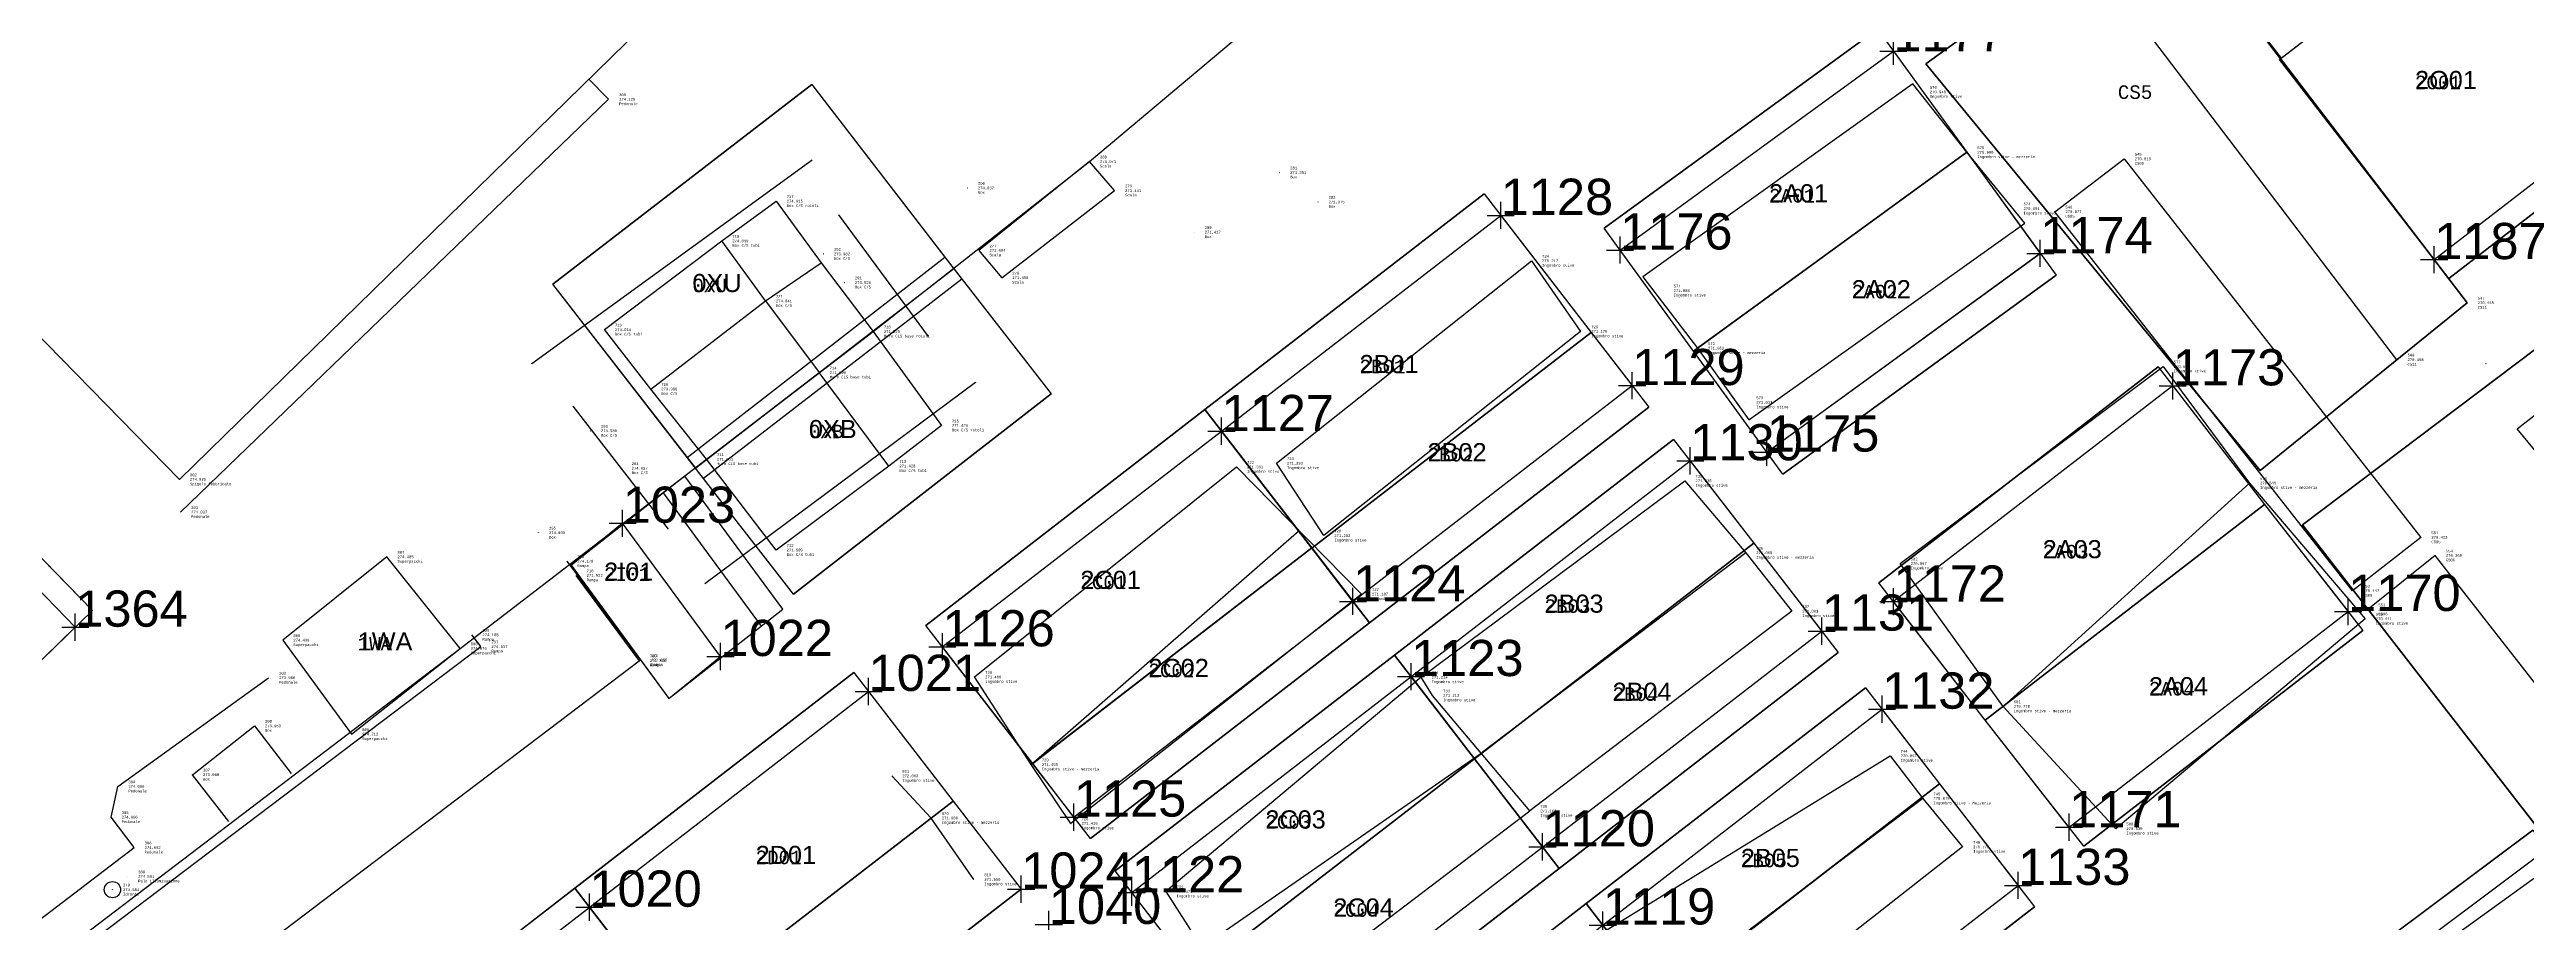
# Model space of a CAD drawing. Extents: x -1000 to 923337, y -63322 to 323191.
# Drawn here: x 208588 to 299861, y 96056 to 128207 of the extents above; entities that cross this region are included whole.
import ezdxf
from ezdxf.enums import TextEntityAlignment as Align

# ---------------------------------------------------------------- set-up
doc = ezdxf.new("R2010")
doc.units = 0
doc.header["$PDMODE"] = 35
doc.header["$PDSIZE"] = 1
for name, color, linetype in [('punti tracciati', 7, 'Continuous'), ('WF nome aree GPS', 7, 'Continuous'), ('WF nuovi punti', 6, 'Continuous'), ('WF_ingombro_stive_2', 1, 'Continuous'), ('WF_lato_di_accesso', 40, 'Continuous'), ('WF_nome_aree_GPS', 7, 'Continuous'), ('WF_tracciatura', 30, 'Continuous')]:
    doc.layers.add(name, color=color, linetype=linetype)
for name, color, linetype, lineweight in [('WF ingombro stive 2', 1, 'Continuous', 30), ('WF lato di accesso', 40, 'Continuous', 30), ('WF piazzole', 6, 'Continuous', 30), ('WF tracciatura', 30, 'Continuous', 30)]:
    doc.layers.add(name, color=color, linetype=linetype, lineweight=lineweight)
doc.layers.add('WF_piazzole', color=6, linetype='Continuous', plot=False)
doc.styles.add('FONTSTYLE_1', font='arial.ttf', dxfattribs={"height": 0.2})
doc.styles.add('FONTSTYLE_2', font='arial.ttf', dxfattribs={"height": 0.2})
doc.styles.get("Standard").update_dxf_attribs({"font": 'consola.ttf', "height": 500})

# ---------------------------------------------------------------- blocks, each defined once
blk = doc.blocks.new('rilievo 2')
at = {"color": 8}
for p, q in [((365887, -462433, -929), (374407, -456284, -1125)), ((374407, -456284, -1125), (385837, -471237, -1543)), ((378215, -477421, -1397), (365887, -462433, -929)), ((314517, -473480), (324848, -465970)), ((325817, -468004), (329130, -472483)), ((385837, -471237, -1543), (378215, -477421, -1397)), ((389071, -472403), (379769, -479413, -1495)), ((330867, -474168), (320896, -481588)), ((319553, -479577), (316045, -475043)), ((379769, -479413, -1495), (392754, -496141, -1795))]:
    blk.add_line(p, q, dxfattribs=at)
at = {"color": 8, "elevation": 2045}
blk.add_lwpolyline([(301578, -478948), (317351, -463742), (316621, -462996)], dxfattribs=at)
at = {"color": 8}
for points in [[(161648, -448828, 1954), (186863, -479531, 1078), (241997, -524553, 234), (257566, -525503, 360), (287808, -502280, 2651), (311879, -483968, 2683), (320954, -477001, -331), (327105, -472296, -331), (335070, -466036, 2080), (354649, -449578, 2133), (314683, -397379, 2207), (310635, -400536, 2212), (303510, -391107, 2143), (295063, -397138, 2335), (271429, -369482, 1692), (264211, -374625, 1649), (263130, -375375, 1675), (222048, -404916, 2809)], [(367399, -465693, -1091), (357474, -472910, -939)], [(318901, -474415, 1995), (317195, -472225, 2023), (321522, -468958, 2048), (323525, -467495, 2024), (325182, -469764, -241251)], [(323126, -471171, 2050), (321522, -468958, 2048)], [(320954, -477001, -331), (318901, -474415, 1995), (323126, -471171, 2050), (325182, -469764, -241251), (327104, -472295, -467)], [(323126, -471171, 2050), (325108, -473807, -482)], [(320954, -477001, -331), (325108, -473807, -482), (327104, -472295, -467), (329612, -475756, -566), (327675, -477250, -564), (323524, -480345, -483), (320954, -477001, -331)], [(327675, -477250, -564), (325108, -473807, -482)], [(368742, -486102, -1214), (377815, -477879, -1443)], [(332925, -488245, -536), (342792, -479627, -732)], [(315807, -480757, 2187), (318531, -484399, 64), (294129, -502882, -37), (291669, -499749, -32), (312644, -483901, 2046), (312314, -483467, 2113)], [(359252, -480446, -932), (349554, -487792, -802)], [(318481, -484416, -282), (316151, -481280, -169)], [(252733, -525208, 321), (252800, -523809, 2574), (256922, -524079, 2529), (299863, -491302, 2611), (299017, -490184, 2014), (299264, -489052, 2014), (304821, -485049, 1996)], [(347289, -485032, -777), (337889, -492921, -571), (339200, -494968, -593), (341567, -497346, -595), (351295, -489952, -823)], [(303351, -490348, 2310), (302016, -488619, 1969), (304298, -486821, 1972), (305654, -488580, 2259)], [(339200, -494968, -593), (349504, -487826, -801)], [(330807, -492475, -42), (329240, -490215, -11), (327783, -488662, 12)], [(365781, -489495, -1177), (356136, -496801, -1008)]]:
    blk.add_polyline3d(points, dxfattribs=at)
for points in [[(330623, -449313, 2125), (301532, -477741, 2033), (237357, -412142, 2131), (266341, -383731, 2144)], [(355466, -470279, -873), (357474, -472910, -939), (359369, -475545, -985), (369544, -468311, -1149), (367399, -465693, -1091), (365412, -463168, -1046)], [(330997, -469309, -387), (331837, -470315, -494), (335996, -467105, -550), (335070, -466036, 2080)], [(341957, -477149, -698), (351361, -469691, -774), (353170, -472293, -815), (343704, -479814, -740)], [(374637, -473587, -1374), (377815, -477879, -1443), (382082, -482877, -1551), (372891, -490608, -1452), (368742, -486102, -1214), (364941, -480840, -1095)], [(340490, -477283, -660), (345094, -481970, -805), (334389, -490413, -575), (332925, -488245, -536), (330839, -485021, -525)], [(347714, -485700, -778), (347289, -485032, -777), (357013, -477794, -955), (359252, -480446, -932), (360947, -482597, -990), (351295, -489952, -823)], [(305345, -483665, 2448), (307881, -487127, 2720), (311879, -483968, 2683), (309182, -480595, 2494)], [(355054, -495437, -938), (354133, -494340, -892), (364574, -487924, -1094), (365781, -489495, -1177), (367246, -491278, -1214), (357692, -498763, -1109)], [(389114, -491843, -1792), (392506, -496343, -1791), (396638, -501993, -1839), (386353, -508947, -1682), (382780, -503622, -1672), (379429, -498842, -1561)]]:
    blk.add_polyline3d(points, close=True, dxfattribs=at)
at = {"color": 1}
for points in [[(371754, -458224, -1018), (374407, -456284, -1125), (385837, -471237, -1543), (383252, -473334, -1493)], [(370645, -467882, -1115), (373201, -465935, -1178), (384131, -479877, -1569), (381615, -481845, -1544)], [(390196, -473910, -1646), (402192, -488448, -1924), (399675, -490419, -1966), (387678, -475877, -1633)], [(384664, -480543, -1622), (382178, -482538, -1566), (393683, -497319, -1795), (396201, -495301, -1854)]]:
    blk.add_polyline3d(points, close=True, dxfattribs=at)
blk.add_circle((299068, -492854, 2592), 300, dxfattribs=at)
at = {"color": 8}
for p in [(365649, -463469, -1051), (317351, -463742, 2137), (335070, -466036, 2080), (367399, -465693, -1091), (373201, -465935, -1178), (330570, -467007, 2045), (335996, -467105, -550), (342078, -466439, -641), (323525, -467495, 2024), (343492, -467521, -617), (369101, -467769, -1137), (370645, -467882, -1115), (321522, -468958, 2048), (338925, -468636, -574), (325263, -469439, 1990), (330997, -469309, -387), (351361, -469691, -774), (326036, -470490, 2035), (331837, -470315, -494), (356208, -470790, -894), (323126, -471171, 2050), (385837, -471237, -1543), (317195, -472225, 2023), (327104, -472295, -467), (353170, -472293, -815), (357474, -472910, -939), (374637, -473587, -1374), (383252, -473334, -1493), (318901, -474415, 1995), (325108, -473807, -482), (359252, -474906, -980), (316678, -475952, 1998), (329612, -475756, -566), (387678, -475877, -1633), (317812, -477331, 2036), (320954, -477001, -331), (327675, -477250, -564), (340490, -477283, -660), (341957, -477149, -698), (301532, -477741, 2033), (357013, -477794, -955), (377815, -477879, -1443), (301578, -478948, 2045), (314763, -479706, 2047), (343704, -479814, -740), (384131, -479877, -1569), (309182, -480595, 2494), (315807, -480757, 2187), (323524, -480345, -483), (359252, -480446, -932), (364941, -480840, -1095), (384664, -480543, -1622), (316151, -481280, -169), (381615, -481845, -1544), (345094, -481970, -805), (360947, -482597, -990), (382178, -482538, -1566), (305345, -483665, 2448), (312314, -483467, 2113), (382082, -482877, -1551), (311879, -483968, 2683), (312644, -483901, 2046), (318481, -484416, -282), (318531, -484399, 64), (304821, -485049, 1996), (330839, -485021, -525), (347289, -485032, -777), (347714, -485700, -778), (368742, -486102, -1214), (304298, -486821, 1972), (307881, -487127, 2720), (332925, -488245, -536), (364574, -487924, -1094), (299264, -489052, 2014), (302016, -488619, 1969), (327783, -488662, 12), (351295, -489952, -823), (365781, -489495, -1177), (299017, -490184, 2014), (329240, -490215, -11), (334389, -490413, -575), (372891, -490608, -1452), (299863, -491302, 2611), (367246, -491278, -1214), (299068, -492854, 2592), (299627, -492367, 2590), (330807, -492475, -42), (337889, -492921, -571)]:
    blk.add_point(p, dxfattribs=at)
for s, p in [('300', (317740, -463576, 2137)), ('576', (366038, -463302, -1051)), ('270.940', (366038, -463469, -1051)), ('Ingombro stive', (366038, -463636, -1051)), ('274.128', (317740, -463742, 2137)), ('Pedonale', (317740, -463909, 2137)), ('575', (367788, -465527, -1091)), ('Scala', (335459, -466203, 2080)), ('288', (335459, -465869, 2080)), ('274.071', (335459, -466036, 2080)), ('281', (342467, -466273, -641)), ('271.351', (342467, -466439, -641)), ('270.900', (367788, -465693, -1091)), ('Ingombro stive - mezzeria', (367788, -465860, -1091)), ('CS05', (373590, -466102, -1178)), ('545', (373590, -465769, -1178)), ('270.813', (373590, -465935, -1178)), ('717', (323914, -467328, 2024)), ('290', (330959, -466840, 2045)), ('274.037', (330959, -467007, 2045)), ('Box', (330959, -467174, 2045)), ('Scala', (336385, -467272, -550)), ('279', (336385, -466938, -550)), ('271.441', (336385, -467105, -550)), ('Box', (342467, -466606, -641)), ('282', (343881, -467354, -617)), ('274.015', (323914, -467495, 2024)), ('Box C/S rotoli', (323914, -467661, 2024)), ('271.375', (343881, -467521, -617)), ('Box', (343881, -467688, -617)), ('574', (369490, -467603, -1137)), ('270.854', (369490, -467769, -1137)), ('Ingombro stive', (369490, -467936, -1137)), ('CS05', (371034, -468049, -1115)), ('546', (371034, -467715, -1115)), ('270.877', (371034, -467882, -1115)), ('274.039', (321911, -468958, 2048)), ('718', (321911, -468791, 2048)), ('Box C/S tubi', (321911, -469125, 2048)), ('277', (331386, -469142, -387)), ('280', (339314, -468470, -574)), ('271.417', (339314, -468636, -574)), ('Box', (339314, -468803, -574)), ('292', (325652, -469272, 1990)), ('273.982', (325652, -469439, 1990)), ('Box C/S', (325652, -469606, 1990)), ('Scala', (331386, -469475, -387)), ('271.604', (331386, -469309, -387)), ('271.217', (351750, -469691, -774)), ('724', (351750, -469524, -774)), ('Ingombro stive', (351750, -469858, -774)), ('721', (323515, -471004, 2050)), ('291', (326425, -470323, 2035)), ('274.026', (326425, -470490, 2035)), ('Box C/S', (326425, -470657, 2035)), ('Scala', (332226, -470482, -494)), ('278', (332226, -470148, -494)), ('271.498', (332226, -470315, -494)), ('571', (356597, -470624, -894)), ('271.098', (356597, -470790, -894)), ('Ingombro stive', (356597, -470957, -894)), ('274.041', (323515, -471171, 2050)), ('Box C/S', (323515, -471337, 2050)), ('CS11', (386226, -471404, -1543)), ('547', (386226, -471070, -1543)), ('270.448', (386226, -471237, -1543)), ('274.014', (317584, -472225, 2023)), ('719', (317584, -472059, 2023)), ('Box C/S tubi', (317584, -472392, 2023)), ('Muro CLS base rotoli', (327493, -472462, -467)), ('271.525', (327493, -472295, -467)), ('716', (327493, -472128, -467)), ('271.176', (353559, -472293, -815)), ('725', (353559, -472126, -815)), ('Ingombro stive', (353559, -472460, -815)), ('572', (357863, -472743, -939)), ('714', (325497, -473640, -482)), ('271.052', (357863, -472910, -939)), ('Ingombro stive - mezzeria', (357863, -473077, -939)), ('577', (375026, -473421, -1374)), ('270.618', (375026, -473587, -1374)), ('Ingombro stive', (375026, -473754, -1374)), ('CS11', (383641, -473501, -1493)), ('548', (383641, -473167, -1493)), ('270.498', (383641, -473334, -1493)), ('273.986', (319290, -474415, 1995)), ('720', (319290, -474248, 1995)), ('Box C/S', (319290, -474582, 1995)), ('Muro CLS base tubi', (325497, -473974, -482)), ('271.509', (325497, -473807, -482)), ('573', (359641, -474739, -980)), ('271.011', (359641, -474906, -980)), ('Ingombro stive', (359641, -475073, -980)), ('293', (317067, -475786, 1998)), ('273.989', (317067, -475952, 1998)), ('Box C/S', (317067, -476119, 1998)), ('271.426', (330001, -475756, -566)), ('715', (330001, -475590, -566)), ('Box C/S rotoli', (330001, -475923, -566)), ('294', (318201, -477165, 2036)), ('274.027', (318201, -477331, 2036)), ('Muro CLS base tubi', (321343, -477167, -331)), ('271.661', (321343, -477001, -331)), ('711', (321343, -476834, -331)), ('271.428', (328064, -477250, -564)), ('713', (328064, -477083, -564)), ('Box C/S tubi', (328064, -477417, -564)), ('271.331', (340879, -477283, -660)), ('722', (340879, -477117, -660)), ('271.293', (342346, -477149, -698)), ('723', (342346, -476983, -698)), ('Ingombro stive', (342346, -477316, -698)), ('Spigolo fabbricato', (301921, -477908, 2033)), ('302', (301921, -477574, 2033)), ('274.025', (301921, -477741, 2033)), ('Box C/S', (318201, -477498, 2036)), ('Ingombro stive', (340879, -477450, -660)), ('271.036', (357402, -477794, -955)), ('735', (357402, -477627, -955)), ('Ingombro stive', (357402, -477961, -955)), ('578', (378204, -477712, -1443)), ('270.549', (378204, -477879, -1443)), ('Ingombro stive - mezzeria', (378204, -478045, -1443)), ('301', (301967, -478782, 2045)), ('274.037', (301967, -478948, 2045)), ('Pedonale', (301967, -479115, 2045)), ('295', (315152, -479539, 2047)), ('274.039', (315152, -479706, 2047)), ('Box', (315152, -479873, 2047)), ('271.252', (344093, -479814, -740)), ('726', (344093, -479647, -740)), ('Ingombro stive', (344093, -479981, -740)), ('CS05', (384520, -480044, -1569)), ('551', (384520, -479710, -1569)), ('270.423', (384520, -479877, -1569)), ('Superpacchi', (309571, -480761, 2494)), ('807', (309571, -480428, 2494)), ('274.485', (309571, -480595, 2494)), ('296', (316196, -480590, 2187)), ('274.178', (316196, -480757, 2187)), ('Rampa', (316196, -480924, 2187)), ('271.509', (323913, -480345, -483)), ('712', (323913, -480178, -483)), ('Box C/S tubi', (323913, -480512, -483)), ('271.060', (359641, -480446, -932)), ('736', (359641, -480279, -932)), ('Ingombro stive - mezzeria', (359641, -480613, -932)), ('582', (365330, -480673, -1095)), ('270.897', (365330, -480840, -1095)), ('Ingombro stive', (365330, -481007, -1095)), ('CS06', (385053, -480709, -1622)), ('554', (385053, -480376, -1622)), ('270.369', (385053, -480543, -1622)), ('271.822', (316540, -481280, -169)), ('710', (316540, -481114, -169)), ('Rampa', (316540, -481447, -169)), ('271.187', (345483, -481970, -805)), ('727', (345483, -481803, -805)), ('552', (382004, -481679, -1544)), ('270.447', (382004, -481845, -1544)), ('Ingombro stive', (345483, -482137, -805)), ('271.001', (361336, -482597, -990)), ('737', (361336, -482431, -990)), ('Ingombro stive', (361336, -482764, -990)), ('CS05', (382004, -482012, -1544)), ('579', (382471, -482710, -1551)), ('270.441', (382471, -482877, -1551)), ('CS06', (382567, -482704, -1566)), ('553', (382567, -482371, -1566)), ('270.425', (382567, -482538, -1566)), ('808', (305734, -483498, 2448)), ('274.439', (305734, -483665, 2448)), ('806', (312268, -483801, 2683)), ('298', (312703, -483300, 2113)), ('274.105', (312703, -483467, 2113)), ('Rampa', (312703, -483634, 2113)), ('297', (313033, -483734, 2046)), ('Ingombro stive', (382471, -483044, -1551)), ('Superpacchi', (305734, -483832, 2448)), ('Superpacchi', (312268, -484135, 2683)), ('274.675', (312268, -483968, 2683)), ('274.037', (313033, -483901, 2046)), ('Rampa', (313033, -484068, 2046)), ('709', (318870, -484249, -282)), ('271.709', (318870, -484416, -282)), ('Rampa', (318870, -484583, -282)), ('276', (318920, -484232, 64)), ('272.055', (318920, -484399, 64)), ('Rampa', (318920, -484566, 64)), ('303', (305210, -484882, 1996)), ('273.988', (305210, -485049, 1996)), ('Pedonale', (305210, -485216, 1996)), ('271.466', (331228, -485021, -525)), ('730', (331228, -484855, -525)), ('Ingombro stive', (331228, -485188, -525)), ('271.214', (347678, -485032, -777)), ('734', (347678, -484865, -777)), ('Ingombro stive', (347678, -485198, -777)), ('733', (348103, -485534, -778)), ('271.213', (348103, -485700, -778)), ('Ingombro stive', (348103, -485867, -778)), ('581', (369131, -485936, -1214)), ('270.778', (369131, -486102, -1214)), ('Ingombro stive - mezzeria', (369131, -486269, -1214)), ('308', (304687, -486654, 1972)), ('273.963', (304687, -486821, 1972)), ('Box', (304687, -486988, 1972)), ('Superpacchi', (308270, -487294, 2720)), ('809', (308270, -486960, 2720)), ('274.712', (308270, -487127, 2720)), ('271.455', (333314, -488245, -536)), ('729', (333314, -488079, -536)), ('270.897', (364963, -487924, -1094)), ('744', (364963, -487757, -1094)), ('Ingombro stive', (364963, -488090, -1094)), ('304', (299653, -488885, 2014)), ('274.006', (299653, -489052, 2014)), ('Pedonale', (299653, -489219, 2014)), ('307', (302405, -488452, 1969)), ('273.960', (302405, -488619, 1969)), ('Box', (302405, -488786, 1969)), ('821', (328172, -488495, 12)), ('272.003', (328172, -488662, 12)), ('Ingombro stive', (328172, -488829, 12)), ('Ingombro stive - mezzeria', (333314, -488412, -536)), ('305', (299406, -490017, 2014)), ('274.006', (299406, -490184, 2014)), ('820', (329629, -490048, -11)), ('271.168', (351684, -489952, -823)), ('738', (351684, -489786, -823)), ('Ingombro stive', (351684, -490119, -823)), ('270.815', (366170, -489495, -1177)), ('745', (366170, -489329, -1177)), ('Ingombro stive - mezzeria', (366170, -489662, -1177)), ('Pedonale', (299406, -490351, 2014)), ('271.980', (329629, -490215, -11)), ('Ingombro stive - mezzeria', (329629, -490381, -11)), ('271.416', (334778, -490413, -575)), ('728', (334778, -490247, -575)), ('Ingombro stive', (334778, -490580, -575)), ('580', (373280, -490441, -1452)), ('270.539', (373280, -490608, -1452)), ('Ingombro stive', (373280, -490774, -1452)), ('306', (300252, -491135, 2611)), ('274.602', (300252, -491302, 2611)), ('Pedonale', (300252, -491468, 2611)), ('270.778', (367635, -491278, -1214)), ('746', (367635, -491111, -1214)), ('Ingombro stive', (367635, -491445, -1214)), ('310', (299457, -492687, 2592)), ('274.584', (299457, -492854, 2592)), ('309', (300016, -492201, 2590)), ('274.581', (300016, -492367, 2590)), ('Palo illuminazione', (300016, -492534, 2590)), ('819', (331196, -492308, -42)), ('271.950', (331196, -492475, -42)), ('Ingombro stive', (331196, -492642, -42)), ('271.420', (338278, -492921, -571)), ('731', (338278, -492755, -571)), ('Idrante', (299457, -493021, 2592)), ('Ingombro stive', (338278, -493088, -571))]:
    blk.add_text(s, height=100, dxfattribs=at).set_placement(p, align=Align.MIDDLE_LEFT)
blk = doc.blocks.new('Croce___ATS')
at = {"color": 0}
for p, q in [((-0.5, 0), (0.5, 0)), ((0, -0.5), (0, 0.5))]:
    blk.add_line(p, q, dxfattribs=at)
blk = doc.blocks.new('T_P_26')
at = {"color": 7}
blk.add_point((0, 0), dxfattribs=at)
blk.add_blockref('Croce___ATS', (0, 0), dxfattribs=at)
at = {"color": 7, "insert": (0, 0), "char_height": 1.3333, "attachment_point": 7, "style": 'FONTSTYLE_1'}
blk.add_mtext('1020', dxfattribs=at)
blk = doc.blocks.new('T_P_27')
at = {"color": 7}
blk.add_point((0, 0), dxfattribs=at)
blk.add_blockref('Croce___ATS', (0, 0), dxfattribs=at)
at = {"color": 7, "insert": (0, 0), "char_height": 1.3333, "attachment_point": 7, "style": 'FONTSTYLE_1'}
blk.add_mtext('1021', dxfattribs=at)
blk = doc.blocks.new('T_P_28')
at = {"color": 7}
blk.add_point((0, 0), dxfattribs=at)
blk.add_blockref('Croce___ATS', (0, 0), dxfattribs=at)
at = {"color": 7, "insert": (0, 0), "char_height": 1.3333, "attachment_point": 7, "style": 'FONTSTYLE_1'}
blk.add_mtext('1022', dxfattribs=at)
blk = doc.blocks.new('T_P_29')
at = {"color": 7}
blk.add_point((0, 0), dxfattribs=at)
blk.add_blockref('Croce___ATS', (0, 0), dxfattribs=at)
at = {"color": 7, "insert": (0, 0), "char_height": 1.3333, "attachment_point": 7, "style": 'FONTSTYLE_1'}
blk.add_mtext('1023', dxfattribs=at)
blk = doc.blocks.new('T_P_30')
at = {"color": 7}
blk.add_point((0, 0), dxfattribs=at)
blk.add_blockref('Croce___ATS', (0, 0), dxfattribs=at)
at = {"color": 7, "insert": (0, 0), "char_height": 1.3333, "attachment_point": 7, "style": 'FONTSTYLE_1'}
blk.add_mtext('1024', dxfattribs=at)
blk = doc.blocks.new('T_P_46')
at = {"color": 7}
blk.add_point((0, 0), dxfattribs=at)
blk.add_blockref('Croce___ATS', (0, 0), dxfattribs=at)
at = {"color": 7, "insert": (0, 0), "char_height": 1.3333, "attachment_point": 7, "style": 'FONTSTYLE_1'}
blk.add_mtext('1040', dxfattribs=at)
blk = doc.blocks.new('T_P_125')
at = {"color": 7}
blk.add_point((0, 0), dxfattribs=at)
blk.add_blockref('Croce___ATS', (0, 0), dxfattribs=at)
at = {"color": 7, "insert": (0, 0), "char_height": 1.3333, "attachment_point": 7, "style": 'FONTSTYLE_1'}
blk.add_mtext('1119', dxfattribs=at)
blk = doc.blocks.new('T_P_126')
at = {"color": 7}
blk.add_point((0, 0), dxfattribs=at)
blk.add_blockref('Croce___ATS', (0, 0), dxfattribs=at)
at = {"color": 7, "insert": (0, 0), "char_height": 1.3333, "attachment_point": 7, "style": 'FONTSTYLE_1'}
blk.add_mtext('1120', dxfattribs=at)
blk = doc.blocks.new('T_P_128')
at = {"color": 7}
blk.add_point((0, 0), dxfattribs=at)
blk.add_blockref('Croce___ATS', (0, 0), dxfattribs=at)
at = {"color": 7, "insert": (0, 0), "char_height": 1.3333, "attachment_point": 7, "style": 'FONTSTYLE_1'}
blk.add_mtext('1122', dxfattribs=at)
blk = doc.blocks.new('T_P_129')
at = {"color": 7}
blk.add_point((0, 0), dxfattribs=at)
blk.add_blockref('Croce___ATS', (0, 0), dxfattribs=at)
at = {"color": 7, "insert": (0, 0), "char_height": 1.3333, "attachment_point": 7, "style": 'FONTSTYLE_1'}
blk.add_mtext('1123', dxfattribs=at)
blk = doc.blocks.new('T_P_130')
at = {"color": 7}
blk.add_point((0, 0), dxfattribs=at)
blk.add_blockref('Croce___ATS', (0, 0), dxfattribs=at)
at = {"color": 7, "insert": (0, 0), "char_height": 1.3333, "attachment_point": 7, "style": 'FONTSTYLE_1'}
blk.add_mtext('1124', dxfattribs=at)
blk = doc.blocks.new('T_P_131')
at = {"color": 7}
blk.add_point((0, 0), dxfattribs=at)
blk.add_blockref('Croce___ATS', (0, 0), dxfattribs=at)
at = {"color": 7, "insert": (0, 0), "char_height": 1.3333, "attachment_point": 7, "style": 'FONTSTYLE_1'}
blk.add_mtext('1125', dxfattribs=at)
blk = doc.blocks.new('T_P_132')
at = {"color": 7}
blk.add_point((0, 0), dxfattribs=at)
blk.add_blockref('Croce___ATS', (0, 0), dxfattribs=at)
at = {"color": 7, "insert": (0, 0), "char_height": 1.3333, "attachment_point": 7, "style": 'FONTSTYLE_1'}
blk.add_mtext('1126', dxfattribs=at)
blk = doc.blocks.new('T_P_133')
at = {"color": 7}
blk.add_point((0, 0), dxfattribs=at)
blk.add_blockref('Croce___ATS', (0, 0), dxfattribs=at)
at = {"color": 7, "insert": (0, 0), "char_height": 1.3333, "attachment_point": 7, "style": 'FONTSTYLE_1'}
blk.add_mtext('1127', dxfattribs=at)
blk = doc.blocks.new('T_P_134')
at = {"color": 7}
blk.add_point((0, 0), dxfattribs=at)
blk.add_blockref('Croce___ATS', (0, 0), dxfattribs=at)
at = {"color": 7, "insert": (0, 0), "char_height": 1.3333, "attachment_point": 7, "style": 'FONTSTYLE_1'}
blk.add_mtext('1128', dxfattribs=at)
blk = doc.blocks.new('T_P_135')
at = {"color": 7}
blk.add_point((0, 0), dxfattribs=at)
blk.add_blockref('Croce___ATS', (0, 0), dxfattribs=at)
at = {"color": 7, "insert": (0, 0), "char_height": 1.3333, "attachment_point": 7, "style": 'FONTSTYLE_1'}
blk.add_mtext('1129', dxfattribs=at)
blk = doc.blocks.new('T_P_136')
at = {"color": 7}
blk.add_point((0, 0), dxfattribs=at)
blk.add_blockref('Croce___ATS', (0, 0), dxfattribs=at)
at = {"color": 7, "insert": (0, 0), "char_height": 1.3333, "attachment_point": 7, "style": 'FONTSTYLE_1'}
blk.add_mtext('1130', dxfattribs=at)
blk = doc.blocks.new('T_P_137')
at = {"color": 7}
blk.add_point((0, 0), dxfattribs=at)
blk.add_blockref('Croce___ATS', (0, 0), dxfattribs=at)
at = {"color": 7, "insert": (0, 0), "char_height": 1.3333, "attachment_point": 7, "style": 'FONTSTYLE_1'}
blk.add_mtext('1131', dxfattribs=at)
blk = doc.blocks.new('T_P_138')
at = {"color": 7}
blk.add_point((0, 0), dxfattribs=at)
blk.add_blockref('Croce___ATS', (0, 0), dxfattribs=at)
at = {"color": 7, "insert": (0, 0), "char_height": 1.3333, "attachment_point": 7, "style": 'FONTSTYLE_1'}
blk.add_mtext('1132', dxfattribs=at)
blk = doc.blocks.new('T_P_139')
at = {"color": 7}
blk.add_point((0, 0), dxfattribs=at)
blk.add_blockref('Croce___ATS', (0, 0), dxfattribs=at)
at = {"color": 7, "insert": (0, 0), "char_height": 1.3333, "attachment_point": 7, "style": 'FONTSTYLE_1'}
blk.add_mtext('1133', dxfattribs=at)
blk = doc.blocks.new('T_P_176')
at = {"color": 7}
blk.add_point((0, 0), dxfattribs=at)
blk.add_blockref('Croce___ATS', (0, 0), dxfattribs=at)
at = {"color": 7, "insert": (0, 0), "char_height": 1.3333, "attachment_point": 7, "style": 'FONTSTYLE_1'}
blk.add_mtext('1170', dxfattribs=at)
blk = doc.blocks.new('T_P_177')
at = {"color": 7}
blk.add_point((0, 0), dxfattribs=at)
blk.add_blockref('Croce___ATS', (0, 0), dxfattribs=at)
at = {"color": 7, "insert": (0, 0), "char_height": 1.3333, "attachment_point": 7, "style": 'FONTSTYLE_1'}
blk.add_mtext('1171', dxfattribs=at)
blk = doc.blocks.new('T_P_178')
at = {"color": 7}
blk.add_point((0, 0), dxfattribs=at)
blk.add_blockref('Croce___ATS', (0, 0), dxfattribs=at)
at = {"color": 7, "insert": (0, 0), "char_height": 1.3333, "attachment_point": 7, "style": 'FONTSTYLE_1'}
blk.add_mtext('1172', dxfattribs=at)
blk = doc.blocks.new('T_P_179')
at = {"color": 7}
blk.add_point((0, 0), dxfattribs=at)
blk.add_blockref('Croce___ATS', (0, 0), dxfattribs=at)
at = {"color": 7, "insert": (0, 0), "char_height": 1.3333, "attachment_point": 7, "style": 'FONTSTYLE_1'}
blk.add_mtext('1173', dxfattribs=at)
blk = doc.blocks.new('T_P_180')
at = {"color": 7}
blk.add_point((0, 0), dxfattribs=at)
blk.add_blockref('Croce___ATS', (0, 0), dxfattribs=at)
at = {"color": 7, "insert": (0, 0), "char_height": 1.3333, "attachment_point": 7, "style": 'FONTSTYLE_1'}
blk.add_mtext('1174', dxfattribs=at)
blk = doc.blocks.new('T_P_181')
at = {"color": 7}
blk.add_point((0, 0), dxfattribs=at)
blk.add_blockref('Croce___ATS', (0, 0), dxfattribs=at)
at = {"color": 7, "insert": (0, 0), "char_height": 1.3333, "attachment_point": 7, "style": 'FONTSTYLE_1'}
blk.add_mtext('1175', dxfattribs=at)
blk = doc.blocks.new('T_P_182')
at = {"color": 7}
blk.add_point((0, 0), dxfattribs=at)
blk.add_blockref('Croce___ATS', (0, 0), dxfattribs=at)
at = {"color": 7, "insert": (0, 0), "char_height": 1.3333, "attachment_point": 7, "style": 'FONTSTYLE_1'}
blk.add_mtext('1176', dxfattribs=at)
blk = doc.blocks.new('T_P_183')
at = {"color": 7}
blk.add_point((0, 0), dxfattribs=at)
blk.add_blockref('Croce___ATS', (0, 0), dxfattribs=at)
at = {"color": 7, "insert": (0, 0), "char_height": 1.3333, "attachment_point": 7, "style": 'FONTSTYLE_1'}
blk.add_mtext('1177', dxfattribs=at)
blk = doc.blocks.new('T_P_192')
at = {"color": 7}
blk.add_point((0, 0), dxfattribs=at)
blk.add_blockref('Croce___ATS', (0, 0), dxfattribs=at)
at = {"color": 7, "insert": (0, 0), "char_height": 1.3333, "attachment_point": 7, "style": 'FONTSTYLE_1'}
blk.add_mtext('1187', dxfattribs=at)
blk = doc.blocks.new('T_P_367')
at = {"color": 7}
blk.add_point((0, 0), dxfattribs=at)
blk.add_blockref('Croce___ATS', (0, 0), dxfattribs=at)
at = {"color": 7, "insert": (0, 0), "char_height": 1.3333, "attachment_point": 7, "style": 'FONTSTYLE_1'}
blk.add_mtext('1364', dxfattribs=at)
blk = doc.blocks.new('punti tracciatura 2')
at = {"layer": 'WF_ingombro_stive_2', "ltscale": 0.5, "flags": 128}
for points, elevation in [([(1346623.64, -3403.194), (1346629.188, -3410.369), (1346649.245, -3394.876), (1346643.702, -3387.706)], 271.991), ([(1346547.904, -3431.326), (1346546.219, -3432.968), (1346512.269, -3398.141), (1346513.954, -3396.498)], 273.83), ([(1346634.829, -3417.787), (1346629.132, -3410.412), (1346639.265, -3402.585), (1346644.962, -3409.96)], 271.991), ([(1346614.9, -3410.11), (1346617.606, -3413.832), (1346607.534, -3421.155), (1346604.828, -3417.433)], 270.9), ([(1346610.24, -3424.877), (1346607.534, -3421.155), (1346617.606, -3413.832), (1346620.312, -3417.555)], 270.9), ([(1346600.43, -3416.156), (1346603.761, -3420.469), (1346593.473, -3428.416), (1346590.142, -3424.103)], 271.991), ([(1346594.987, -3430.375), (1346593.473, -3428.416), (1346603.761, -3420.469), (1346605.275, -3422.428)], 271.991), ([(1346625.195, -3422.438), (1346628.571, -3426.808), (1346618.282, -3434.755), (1346614.906, -3430.385)], 270.778), ([(1346590.143, -3424.103), (1346593.471, -3428.401), (1346583.183, -3436.348), (1346579.855, -3432.05)], 271.991), ([(1346607.415, -3425.198), (1346609.753, -3428.225), (1346599.465, -3436.172), (1346597.127, -3433.145)], 271.991), ([(1346621.37, -3438.695), (1346618.282, -3434.755), (1346628.571, -3426.808), (1346631.659, -3430.748)], 270.778), ([(1346568.074, -3427.499), (1346566.176, -3429.047), (1346569.779, -3433.957), (1346571.68, -3432.406)], 272.352), ([(1346601.971, -3439.417), (1346599.465, -3436.172), (1346609.753, -3428.225), (1346612.259, -3431.47)], 271.991), ([(1346584.7, -3438.321), (1346583.183, -3436.348), (1346593.471, -3428.401), (1346594.989, -3430.374)], 271.991), ([(1346577.137, -3433.693), (1346580.254, -3437.73), (1346569.966, -3445.677), (1346566.848, -3441.64)], 271.98), ([(1346597.127, -3433.145), (1346599.465, -3436.172), (1346589.177, -3444.119), (1346586.838, -3441.092)], 271.991), ([(1346614.48, -3434.348), (1346616.595, -3437.098), (1346606.306, -3445.045), (1346604.191, -3442.295)], 271.991), ([(1346591.683, -3447.364), (1346589.177, -3444.119), (1346599.465, -3436.172), (1346601.971, -3439.417)], 271.991), ([(1346609.205, -3448.784), (1346606.306, -3445.045), (1346616.595, -3437.098), (1346619.493, -3440.837)], 271.991), ([(1346566.848, -3441.64), (1346569.966, -3445.677), (1346559.678, -3453.624), (1346556.56, -3449.587)], 271.98)]:
    blk.add_lwpolyline(points, dxfattribs=dict(at, elevation=elevation))
at = {"layer": 'WF_ingombro_stive_2', "ltscale": 0.5, "elevation": 271.98, "flags": 128}
blk.add_lwpolyline([(1346580.254, -3437.73), (1346582.761, -3440.974), (1346572.473, -3448.921), (1346569.966, -3445.677)], close=True, dxfattribs=at)
at = {"layer": 'WF_lato_di_accesso', "ltscale": 0.5}
for p, q in [((1346575.042, -3411.333, 271.991), (1346565.506, -3418.692, 271.991)), ((1346574.367, -3430.111, 271.991), (1346583.862, -3422.725, 271.991)), ((1346559.389, -3428.733, 274.439), (1346555.552, -3431.804, 274.439)), ((1346572.473, -3448.921, 271.98), (1346582.761, -3440.974, 271.98))]:
    blk.add_line(p, q, dxfattribs=at)
at = {"layer": 'WF_piazzole', "ltscale": 0.5, "flags": 128}
for points, elevation in [([(1346565.506, -3418.692), (1346575.042, -3411.333), (1346580.573, -3418.507), (1346571.055, -3425.852)], 271.991), ([(1346583.862, -3422.725), (1346574.367, -3430.111), (1346570.452, -3425.078), (1346579.947, -3417.692)], 271.991), ([(1346562.086, -3432.107), (1346559.389, -3428.733), (1346555.552, -3431.804), (1346558.087, -3435.266)], 274.439)]:
    blk.add_lwpolyline(points, close=True, dxfattribs=dict(at, elevation=elevation))
at = {"layer": 'WF_tracciatura', "ltscale": 0.5}
for p, q in [((1346547.904, -3431.326, 273.83), (1346513.954, -3396.498, 273.83)), ((1346634.829, -3417.787, 271.991), (1346655.095, -3402.133, 271.991)), ((1346604.828, -3417.433, 270.9), (1346614.9, -3410.11, 270.9)), ((1346579.854, -3432.05, 271.991), (1346600.43, -3416.156, 271.991)), ((1346610.24, -3424.877, 270.9), (1346620.312, -3417.555, 270.9)), ((1346584.699, -3438.322, 271.991), (1346605.275, -3422.428, 271.991)), ((1346625.195, -3422.438, 270.771), (1346614.906, -3430.385, 270.771)), ((1346586.838, -3441.092, 271.991), (1346607.415, -3425.198, 271.991)), ((1346571.68, -3432.406, 272.352), (1346568.074, -3427.499, 272.352)), ((1346621.375, -3438.692, 270.497), (1346631.663, -3430.745, 270.497)), ((1346591.683, -3447.364, 271.991), (1346612.259, -3431.47, 271.991)), ((1346535.984, -3465.481, 271.98), (1346577.137, -3433.693, 271.98)), ((1346593.905, -3450.241, 271.991), (1346614.481, -3434.346, 271.991)), ((1346638.986, -3439.503, 270.2), (1346628.578, -3447.292, 270.2)), ((1346598.918, -3456.73, 271.991), (1346619.494, -3440.836, 271.991))]:
    blk.add_line(p, q, dxfattribs=at)
at = {"color": 7}
for name, p in [('T_P_183', (1346614.9, -3410.11, 270.9)), ('T_P_134', (1346600.43, -3416.156, 271.991)), ('T_P_182', (1346604.828, -3417.433, 270.9)), ('T_P_180', (1346620.312, -3417.555, 270.9)), ('T_P_192', (1346634.829, -3417.787, 271.991)), ('T_P_135', (1346605.275, -3422.428, 271.991)), ('T_P_179', (1346625.195, -3422.438, 270.778)), ('T_P_133', (1346590.143, -3424.103, 271.991)), ('T_P_181', (1346610.24, -3424.877, 270.9)), ('T_P_136', (1346607.415, -3425.198, 271.991)), ('T_P_29', (1346568.074, -3427.499, 272.352)), ('T_P_130', (1346594.987, -3430.375, 271.991)), ('T_P_178', (1346614.906, -3430.385, 270.778)), ('T_P_367', (1346547.904, -3431.326, 273.83)), ('T_P_176', (1346631.659, -3430.748, 270.778)), ('T_P_132', (1346579.855, -3432.05, 271.991)), ('T_P_137', (1346612.259, -3431.47, 271.991)), ('T_P_28', (1346571.68, -3432.406, 272.352)), ('T_P_129', (1346597.127, -3433.145, 271.991)), ('T_P_27', (1346577.137, -3433.693, 271.98)), ('T_P_138', (1346614.481, -3434.346, 271.991)), ('T_P_131', (1346584.7, -3438.321, 271.991)), ('T_P_177', (1346621.375, -3438.692, 270.497)), ('T_P_126', (1346601.971, -3439.417, 271.991)), ('T_P_30', (1346582.761, -3440.974, 271.98)), ('T_P_128', (1346586.838, -3441.092, 271.991)), ('T_P_139', (1346619.494, -3440.836, 271.991)), ('T_P_26', (1346566.848, -3441.64, 271.98)), ('T_P_46', (1346583.778, -3442.274, 271.875)), ('T_P_125', (1346604.191, -3442.295, 271.991))]:
    blk.add_blockref(name, p, dxfattribs=at)
at = {"layer": 'WF_nome_aree_GPS', "char_height": 0.6667, "attachment_point": 7, "style": 'FONTSTYLE_2'}
for s, insert in [('2O01', (1346634.122, -3411.512, 270.315)), ('2A01', (1346610.319, -3415.684, 271.087)), ('0XU', (1346570.646, -3418.989, 271.087)), ('2A02', (1346613.366, -3419.218, 271.087)), ('2B01', (1346595.229, -3421.976, 271.943)), ('0XB', (1346574.939, -3424.369, 271.087)), ('2B02', (1346597.735, -3425.221, 271.943)), ('2A03', (1346620.403, -3428.794, 271.943)), ('2I01', (1346567.389, -3429.622, 271.943)), ('2C01', (1346584.941, -3429.923, 271.943)), ('2B03', (1346602.045, -3430.8, 271.943)), ('1WA', (1346558.31, -3432.183, 271.087)), ('2C02', (1346587.447, -3433.168, 271.943)), ('2B04', (1346604.551, -3434.045, 271.943)), ('2A04', (1346624.317, -3433.842, 271.943)), ('2C03', (1346591.757, -3438.747, 271.943)), ('2D01', (1346572.975, -3440.055, 271.931)), ('2B05', (1346609.279, -3440.166, 271.943)), ('2C04', (1346594.263, -3441.992, 271.943))]:
    blk.add_mtext(s, dxfattribs=dict(at, insert=insert))

msp = doc.modelspace()

# ---------------------------------------------------------------- linework, layer by layer
at = {"layer": 'WF ingombro stive 2'}
for points in [[(310877.2, 143380.5), (304790.9, 151252), (284733.6, 135758.8), (290819.8, 127887.3)], [(300897.4, 135671.7), (307132.8, 127599.5), (296999.8, 119772.4), (290764.5, 127844.6)], [(261451.3, 122891.3), (265393.5, 117787.7), (255105.4, 109840.7), (251163.2, 114944.3)], [(265393.5, 117787.7), (267518.5, 115036.7), (257230.4, 107089.7), (255105.4, 109840.7)], [(251163.2, 114944.3), (255103, 109855.1), (244814.9, 101908.1), (240875.1, 106997.3)], [(268435.5, 113849.6), (271385.1, 110031.2), (261096.9, 102084.2), (258147.4, 105902.7)], [(255103, 109855.1), (257230.4, 107089.7), (246942.3, 99142.7), (244814.9, 101908.1)], [(271385.1, 110031.2), (274502.7, 105995.1), (264214.6, 98048.1), (261096.9, 102084.2)], [(258147.4, 105902.7), (261096.9, 102084.2), (250808.8, 94137.2), (247859.3, 97955.7)], [(275502.1, 104701.3), (278226.7, 101158.7), (267938.6, 93211.8), (265214, 96754.3)], [(261096.9, 102084.2), (264214.6, 98048.1), (253926.5, 90101.1), (250808.8, 94137.2)], [(278226.7, 101158.7), (281737.4, 96629.1), (271449.3, 88682.1), (267938.6, 93211.8)], [(265214, 96754.3), (267938.6, 93211.8), (257664.3, 85262.1), (254925.5, 88807.1)]]:
    msp.add_lwpolyline(points, close=True, dxfattribs=at)
for points, elevation in [([(210166.9, 107545.3), (207851.3, 105288.1), (173901.5, 140115.5), (176217, 142372.7)], 1838.9), ([(275943.7, 128954.9), (279237.9, 124423.9), (269165.9, 117101.1), (265871.7, 121632)], -1091.1), ([(279237.9, 124423.9), (282532.2, 119893), (272460.2, 112570.1), (269165.9, 117101.1)], -1091.1), ([(286288.2, 116515.6), (290202.8, 111447.8), (279914.6, 103500.8), (276000.1, 108568.6)], -1213.7), ([(231411.6, 104299.1), (235606.5, 107592.1), (232001.4, 112498.7), (227808.3, 109209.6)], 360.1), ([(290202.8, 111447.8), (293834.1, 106814.7), (283546, 98867.7), (279914.6, 103500.8)], -1213.7), ([(238230.3, 105260), (241886.4, 100526.8), (231598.3, 92579.8), (227942.2, 97313)], -11.3), ([(241886.4, 100526.8), (244392.8, 97282.1), (234104.7, 89335.1), (231598.3, 92579.8)], -11.3), ([(300090.7, 99458.9), (304344.6, 93774.3), (293936.2, 85985.5), (289682.3, 91670.1)], -1791.5), ([(227942.2, 97313), (231598.3, 92579.8), (221310.2, 84632.8), (217654, 89366)], -11.3)]:
    msp.add_lwpolyline(points, close=True, dxfattribs=dict(at, elevation=elevation))
at = {"layer": 'WF lato di accesso'}
for p, q in [((210166.9, 107545.3, 1838.9), (176217, 142372.7, 1838.9)), ((275943.7, 128954.9, -1091.1), (265871.7, 121632, -1091.1)), ((236674.1, 126923.7), (227137.8, 119564.6)), ((277726, 127684.4, -928.7), (290053.9, 112696.3, -1397)), ((296999.8, 119772.4), (307132.8, 127599.5)), ((261451.3, 122891.3), (251163.2, 114944.3)), ((272460.2, 112570.1, -1091.1), (282532.2, 119893, -1091.1)), ((286288.2, 116515.6, -1220.2), (276000.1, 108568.6, -1220.2)), ((235999.5, 108145.7), (245494.1, 115531.5)), ((257230.4, 107089.7), (267518.5, 115036.7)), ((251163.2, 114944.3), (240875.1, 106997.3)), ((268435.5, 113849.6), (258147.4, 105902.7)), ((235606.5, 107592.1, 360.1), (232001.4, 112498.7, 360.1)), ((291607, 110704, -1495.1), (304592.6, 93976.4, -1495.1)), ((221020.8, 109522.9, 2447.9), (217183.9, 106452.3, 2447.9)), ((246942.3, 99142.7), (257230.4, 107089.7)), ((283546, 98867.7, -1494.6), (293834.1, 106814.7, -1494.6)), ((258147.4, 105902.7), (247859.3, 97955.7)), ((264214.6, 98048.1), (274502.7, 105995.1)), ((238230.3, 105260, -11.3), (227942.2, 97313, -11.3)), ((275502.1, 104701.3), (265214, 96754.3)), ((300090.7, 99458.9, -1791.5), (289682.3, 91670.1, -1791.5)), ((253926.5, 90101.1), (264214.6, 98048.1)), ((227942.2, 97313, -11.3), (217654, 89366, -11.3)), ((234104.7, 89335.1, -11.3), (244392.8, 97282.1, -11.3)), ((265214, 96754.3), (254925.5, 88807.1)), ((271449.3, 88682.1), (281737.4, 96629.1))]:
    msp.add_line(p, q, dxfattribs=at)
at = {"layer": 'WF nuovi punti'}
for p in [(277718.6, 126343.1, -856.1), (236687, 124147.9), (226356, 116637), (242705.9, 115949.7), (298359.8, 116637.1, -1837.7), (289937.2, 111997.7), (291607, 110704), (217183, 106452), (223717, 106149), (219719, 102990)]:
    msp.add_point(p, dxfattribs=at)
at = {"layer": 'WF piazzole'}
for points, elevation in [([(286245.5, 133833.1), (277726, 127684.4), (290053.9, 112696.3), (297675.3, 118880.5), (286245.5, 133833.1)], -1124.9), ([(291607.6, 110704), (300909.8, 117714.4), (314031.1, 101669.3), (304592.6, 93976.4), (291607, 110704)], -1495.1)]:
    msp.add_lwpolyline(points, dxfattribs=dict(at, elevation=elevation))
for points in [[(227137.8, 119564.6), (236674.1, 126923.7), (241916.1, 120127.2), (232397.9, 112782.1)], [(245494.1, 115531.5), (235999.5, 108145.7), (232084.5, 113178.6), (241579.1, 120564.3)]]:
    msp.add_lwpolyline(points, close=True, dxfattribs=at)
at = {"layer": 'WF piazzole', "elevation": 2447.9}
msp.add_lwpolyline([(223717.7, 106149.3), (221020.8, 109522.9), (217183.9, 106452.3), (219719, 102990)], close=True, dxfattribs=at)
at = {"layer": 'WF tracciatura'}
for p, q in [((209536.1, 106930.4, 1838.9), (175586.3, 141757.8, 1838.9)), ((296461.3, 120469.5), (316727.2, 136123.8)), ((266459.7, 120823.2, -1091.1), (276531.8, 128146.1, -1091.1)), ((241486.4, 106205.9), (262062.6, 122099.9)), ((271872.1, 113378.9, -1091.1), (281944.1, 120701.8, -1091.1)), ((246331, 99934.1), (266907.2, 115828.1)), ((286826.7, 115818.5, -1220.2), (276538.6, 107871.5, -1220.2)), ((248470.6, 97164.3), (269046.8, 113058.3)), ((234819.6, 106974.4, 360.1), (231214.1, 111881.1, 360.1)), ((283007.5, 99564.8, -1494.6), (293295.6, 107511.8, -1494.6)), ((253315.2, 90892.5), (273891.4, 106786.4)), ((197616.3, 72774.9, -11.3), (238768.8, 104562.9, -11.3)), ((255536.8, 88015.7), (276113.4, 103909.9)), ((300618.5, 98753.6, -1791.5), (290210.1, 90964.8, -1791.5)), ((260549.9, 81526.5), (281126.1, 97420.5))]:
    msp.add_line(p, q, dxfattribs=at)

# ---------------------------------------------------------------- block references
at = {"color": 251}
msp.add_blockref('rilievo 2', (-88161.4, 590117.4), dxfattribs=at)
at = {"layer": 'punti tracciati', "xscale": 1000, "yscale": 1000, "zscale": 1000}
msp.add_blockref('punti tracciatura 2', (-1346338367.3, 3538255.9, -271991), dxfattribs=at)

# ---------------------------------------------------------------- texts
at = {"layer": 'WF nome aree GPS'}
for s, p in [('CS5', (284804.2, 126388.2, -904.8)), ('2O01', (295753.7, 126744.1, -1676.3)), ('2A01', (271951.6, 122572.2, -904.8)), ('0XU', (232278.6, 119267.2, -904.8)), ('2A02', (274998, 119038.8, -904.8)), ('2B01', (256860.9, 116280, -48.8)), ('0XB', (236570.8, 113887.8, -904.8)), ('2B02', (259367.2, 113035.2, -48.8)), ('2A03', (282035.6, 109462, -48.8)), ('2I01', (229021, 108634.3, -48.8)), ('2C01', (246572.7, 108333, -48.8)), ('2B03', (263677, 107455.9, -48.8)), ('1WA', (219942.6, 106073.3, -904.8)), ('2C02', (249079.1, 105088.2, -48.8)), ('2B04', (266183.3, 104211.2, -48.8)), ('2A04', (285949.3, 104414.1, -48.8)), ('2C03', (253388.8, 99508.9, -48.8)), ('2D01', (234606.8, 98201.5, -60.1)), ('2B05', (270911.6, 98089.9, -48.8)), ('2C04', (255895.2, 96264.2, -48.8))]:
    msp.add_text(s, height=500, dxfattribs=at).set_placement(p)

doc.saveas('drawing.dxf')
